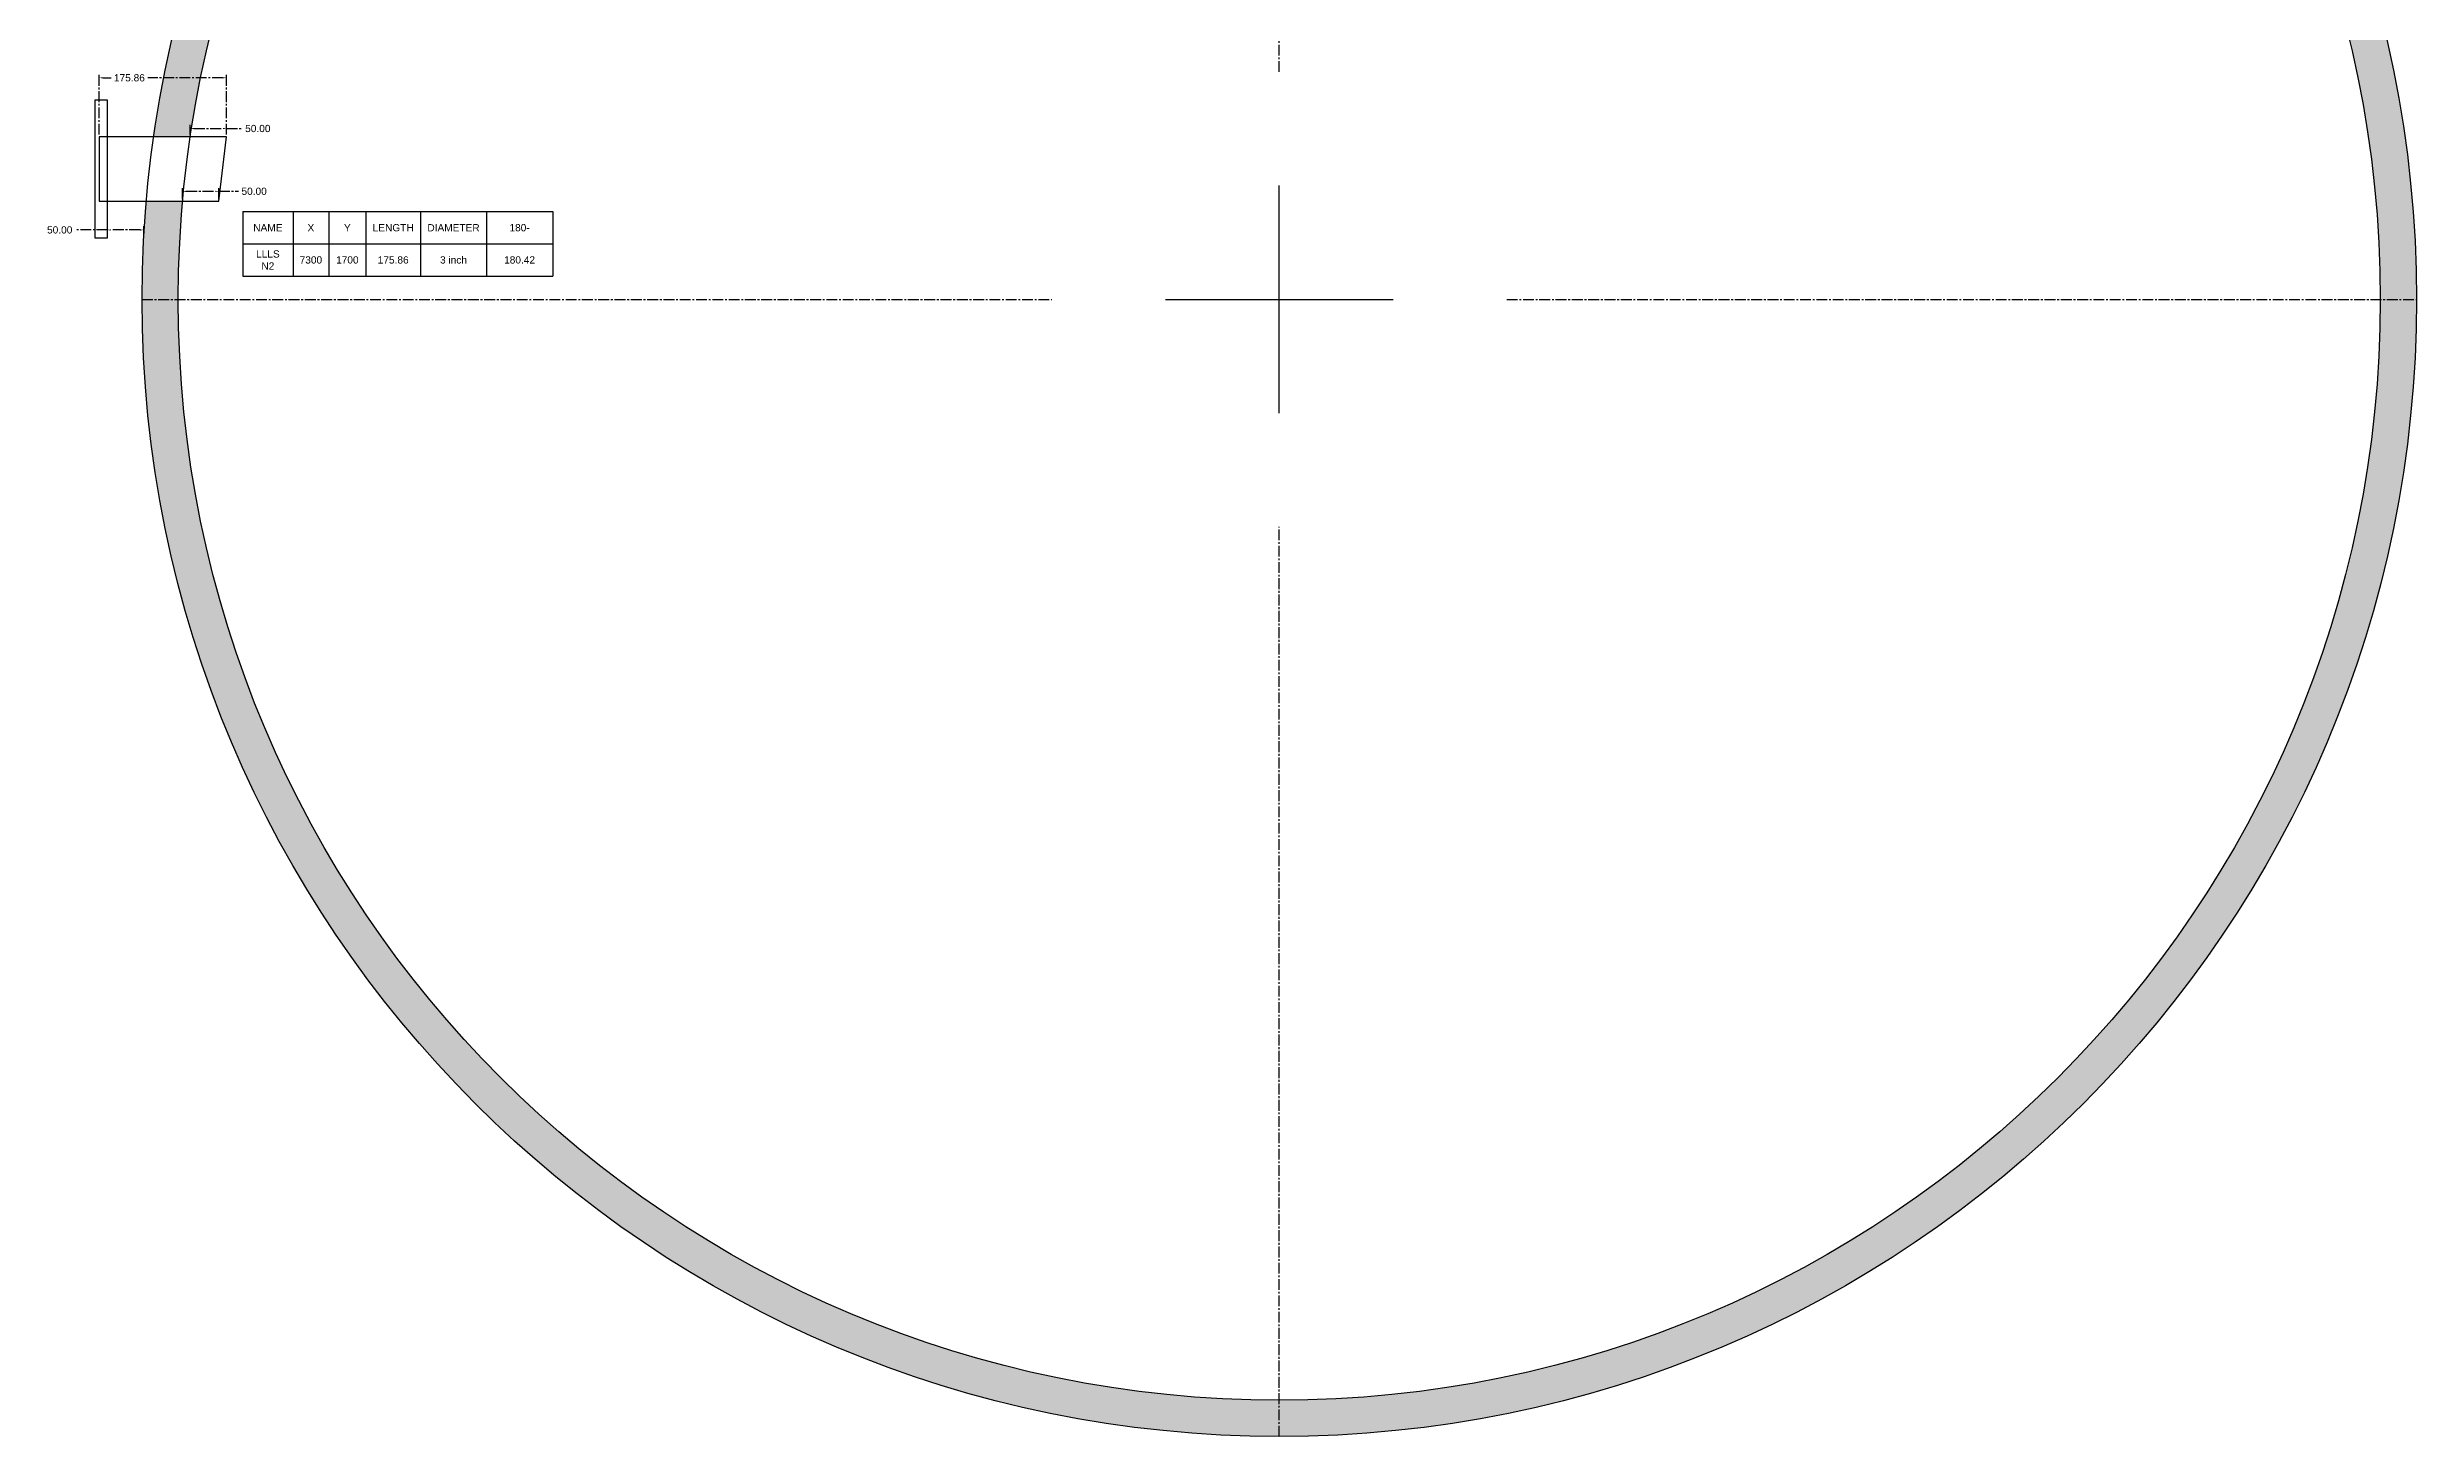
# Model space of a CAD drawing. Header units: millimetres. Extents: x 1121 to 8995, y 18 to 4119.
# Drawn here: x 1121 to 4391, y 18 to 1936 of the extents above; entities that cross this region are included whole.
import ezdxf

# ---------------------------------------------------------------- set-up
doc = ezdxf.new("R2010")
doc.units = ezdxf.units.MM
doc.header["$LTSCALE"] = 20
doc.header["$MEASUREMENT"] = 0
doc.linetypes.add('CENTER2', pattern=[1.125, 0.75, -0.125, 0.125, -0.125])
doc.layers.get('Defpoints').update_dxf_attribs({"color": 10})
doc.styles.get("Standard").update_dxf_attribs({"font": 'arial.ttf', "height": 10})
doc.dimstyles.get("Standard").update_dxf_attribs({"dimtxt": 10, "dimasz": 5, "dimexe": 5, "dimexo": 3, "dimgap": 5, "dimtad": 0, "dimtih": 1, "dimtoh": 1, "dimzin": 0, "dimdsep": 46, "dimtxsty": 'Standard', "dimcen": -0.09, "dimclrd": 7, "dimclre": 7, "dimclrt": 7, "dimadec": 1, "dimazin": 0, "dimtfac": 1, "dimtofl": 0, "dimtmove": 0, "dimatfit": 3, "dimfxl": 1, "dimtolj": 1, "dimtzin": 0, "dimlwd": 25, "dimlwe": 25, "dimarcsym": 0})

# ---------------------------------------------------------------- blocks, each defined once
blk = doc.blocks.new('*U1')
at = {"color": 0, "linetype": 'CENTER2', "transparency": 16777216}
for p, q in [((0, 314), (0, 1570.12)), ((-1570.12, 0), (-314, 0)), ((314, 0), (1570.12, 0)), ((0, -1570.12), (0, -314))]:
    blk.add_line(p, q, dxfattribs=at)
at = {"color": 0, "linetype": 'Continuous', "transparency": 16777216}
for p, q in [((0, -157), (0, 157)), ((-157, 0), (157, 0))]:
    blk.add_line(p, q, dxfattribs=at)
blk = doc.blocks.new('*D2')
at = {"color": 7, "linetype": 'CENTER2', "lineweight": 25, "transparency": 16777216}
for p, q in [((1318, 1815.9), (1318, 1829.3)), ((1323, 1824.3), (1363, 1824.3)), ((1368, 1815.9), (1368, 1829.3)), ((1368, 1824.3), (1389.3, 1824.3))]:
    blk.add_line(p, q, dxfattribs=at)
at = {"color": 7, "transparency": 16777216}
for points in [[(1323, 1825.1), (1323, 1823.4), (1318, 1824.3)], [(1363, 1825.1), (1363, 1823.4), (1368, 1824.3)]]:
    blk.add_solid(points, dxfattribs=at)
at = {"layer": 'Defpoints', "color": 0, "transparency": 16777216}
for p in [(1318, 1824.3), (1318, 1812.9), (1368, 1812.9)]:
    blk.add_point(p, dxfattribs=at)
at = {"color": 7, "transparency": 16777216, "insert": (1411.2, 1824.3), "char_height": 10, "attachment_point": 5}
blk.add_mtext('\\A1;50.00', dxfattribs=at)
blk = doc.blocks.new('*D3')
at = {"color": 7, "linetype": 'CENTER2', "lineweight": 25, "transparency": 16777216}
for p, q in [((1307.4, 1727), (1307.4, 1742.6)), ((1312.4, 1737.6), (1352.4, 1737.6)), ((1357.4, 1727), (1357.4, 1742.6)), ((1357.4, 1737.6), (1384.3, 1737.6))]:
    blk.add_line(p, q, dxfattribs=at)
at = {"color": 7, "transparency": 16777216}
for points in [[(1312.4, 1738.4), (1312.4, 1736.7), (1307.4, 1737.6)], [(1352.4, 1738.4), (1352.4, 1736.7), (1357.4, 1737.6)]]:
    blk.add_solid(points, dxfattribs=at)
at = {"layer": 'Defpoints', "color": 0, "transparency": 16777216}
for p in [(1307.4, 1737.6), (1307.4, 1724), (1357.4, 1724)]:
    blk.add_point(p, dxfattribs=at)
at = {"color": 7, "transparency": 16777216, "insert": (1406.1, 1737.6), "char_height": 10, "attachment_point": 5}
blk.add_mtext('\\A1;50.00', dxfattribs=at)
blk = doc.blocks.new('*D4')
at = {"color": 7, "linetype": 'CENTER2', "lineweight": 25, "transparency": 16777216}
for p, q in [((1192.2, 1815.9), (1192.2, 1899.3)), ((1368, 1815.9), (1368, 1899.3)), ((1197.2, 1894.3), (1208.7, 1894.3)), ((1363, 1894.3), (1259.2, 1894.3))]:
    blk.add_line(p, q, dxfattribs=at)
at = {"color": 7, "transparency": 16777216}
for points in [[(1197.2, 1895.2), (1197.2, 1893.5), (1192.2, 1894.3)], [(1363, 1895.2), (1363, 1893.5), (1368, 1894.3)]]:
    blk.add_solid(points, dxfattribs=at)
at = {"layer": 'Defpoints', "color": 0, "transparency": 16777216}
for p in [(1192.2, 1894.3), (1192.2, 1812.9), (1368, 1812.9)]:
    blk.add_point(p, dxfattribs=at)
at = {"color": 7, "transparency": 16777216, "insert": (1233.9, 1894.3), "char_height": 10, "attachment_point": 5}
blk.add_mtext('\\A1;175.86', dxfattribs=at)
blk = doc.blocks.new('*D5')
at = {"color": 7, "linetype": 'CENTER2', "lineweight": 25, "transparency": 16777216}
for p, q in [((1203.7, 1684.3), (1159.6, 1684.3)), ((1203.7, 1676.5), (1203.7, 1689.3)), ((1248.7, 1684.3), (1208.7, 1684.3)), ((1253.7, 1676.5), (1253.7, 1689.3))]:
    blk.add_line(p, q, dxfattribs=at)
at = {"color": 7, "transparency": 16777216}
for points in [[(1208.7, 1685.1), (1208.7, 1683.4), (1203.7, 1684.3)], [(1248.7, 1685.1), (1248.7, 1683.4), (1253.7, 1684.3)]]:
    blk.add_solid(points, dxfattribs=at)
at = {"layer": 'Defpoints', "color": 0, "transparency": 16777216}
for p in [(1203.7, 1673.5), (1253.7, 1684.3), (1253.7, 1673.5)]:
    blk.add_point(p, dxfattribs=at)
at = {"color": 7, "transparency": 16777216, "insert": (1137.7, 1684.3), "char_height": 10, "attachment_point": 5}
blk.add_mtext('\\A1;50.00', dxfattribs=at)
blk = doc.blocks.new('*T6')
at = {"color": 0, "linetype": 'ByBlock', "lineweight": -2, "transparency": 16777216}
for p, q in [((0, 0), (427.9, 0)), ((0, 0), (0, -89)), ((69.4, 0), (69.4, -89)), ((118.9, 0), (118.9, -89)), ((170, 0), (170, -89)), ((245.4, 0), (245.4, -89)), ((336.6, 0), (336.6, -89)), ((427.9, 0), (427.9, -89)), ((0, -44.5), (427.9, -44.5)), ((0, -89), (427.9, -89))]:
    blk.add_line(p, q, dxfattribs=at)
at = {"color": 0, "transparency": 16777216, "char_height": 10, "attachment_point": 5}
for s, insert, width in [('NAME', (34.7, -22.2), 69.266), ('X', (94.1, -22.2), 49.392), ('Y', (144.4, -22.2), 50.945), ('LENGTH', (207.7, -22.2), 75.34), ('DIAMETER', (291, -22.2), 91.096), ('180-', (382.2, -22.2), 91.096), ('LLLS\\PN2', (34.7, -66.7), 69.266), ('7300', (94.1, -66.7), 49.392), ('1700', (144.4, -66.7), 50.945), ('175.86', (207.7, -66.7), 75.34), ('3 inch', (291, -66.7), 91.096), ('180.42', (382.2, -66.7), 91.096)]:
    blk.add_mtext(s, dxfattribs=dict(at, insert=insert, width=width))

msp = doc.modelspace()

# ---------------------------------------------------------------- hatches: boundary and pattern name
h = msp.add_hatch()
h.set_pattern_fill('ANGLE', color=256, scale=30)
h.set_pattern_definition([(0, (0, 0), (0, 8.25), [6, -2.25]), (90, (0, 0), (-8.25, 5e-16), [6, -2.25])])
h.paths.add_polyline_path([(2821.349, 3108.45), (2821.349, 3158.45, 0.37279459), (1267.475, 1812.9), (1318.012, 1812.9, -0.37144176)])
h.paths.add_polyline_path([(1301.349, 1588.45), (1251.349, 1588.45, 0.41421356), (2821.349, 18.45), (2821.349, 68.45, -0.41421356)])
h.paths.add_polyline_path([(4391.349, 1588.45), (4341.349, 1588.45, -0.41421356), (2821.349, 68.45), (2821.349, 18.45, 0.41421356)])
h.paths.add_polyline_path([(2821.349, 3158.45), (2821.349, 3108.45, -0.41421356), (4341.349, 1588.45), (4391.349, 1588.45, 0.41421356)])
h.paths.add_polyline_path([(1307.405, 1724), (1257.211, 1724, 0.02161467), (1251.349, 1588.45), (1301.349, 1588.45, -0.02232777)])

# ---------------------------------------------------------------- linework, layer by layer
for points in [[(1186.151, 1673.45), (1203.651, 1673.45), (1203.651, 1863.45), (1186.151, 1863.45)], [(1192.151, 1724), (1357.401, 1724), (1368.015, 1812.9), (1192.151, 1812.9)]]:
    msp.add_lwpolyline(points, close=True)
for radius in [1570, 1520]:
    msp.add_circle((2821.349, 1588.45), radius)

# ---------------------------------------------------------------- block references
at = {"linetype": 'CENTER2'}
msp.add_blockref('*U1', (2821.349, 1588.45), dxfattribs=at)
msp.add_blockref('*T6', (1390.369, 1709.545))

# ---------------------------------------------------------------- dimensions: what is measured, and where the dimension line sits
for base, p1, p2, picture, middle in [((1192.151, 1894.332), (1368.015, 1812.9), (1192.151, 1812.9), '*D4', (1233.947, 1894.332)), ((1318.012, 1824.256), (1368.015, 1812.9), (1318.012, 1812.9), '*D2', (1411.195, 1824.256)), ((1307.405, 1737.561), (1357.401, 1724), (1307.405, 1724), '*D3', (1406.137, 1737.561)), ((1253.651, 1684.275), (1203.651, 1673.45), (1253.651, 1673.45), '*D5', (1137.729, 1684.275))]:
    dim = msp.add_linear_dim(base=base, p1=p1, p2=p2, dimstyle='Standard')
    dim.commit()
    dim.dimension.update_dxf_attribs({"geometry": picture, "text_midpoint": middle, "dimtype": 160})

doc.saveas('drawing.dxf')
